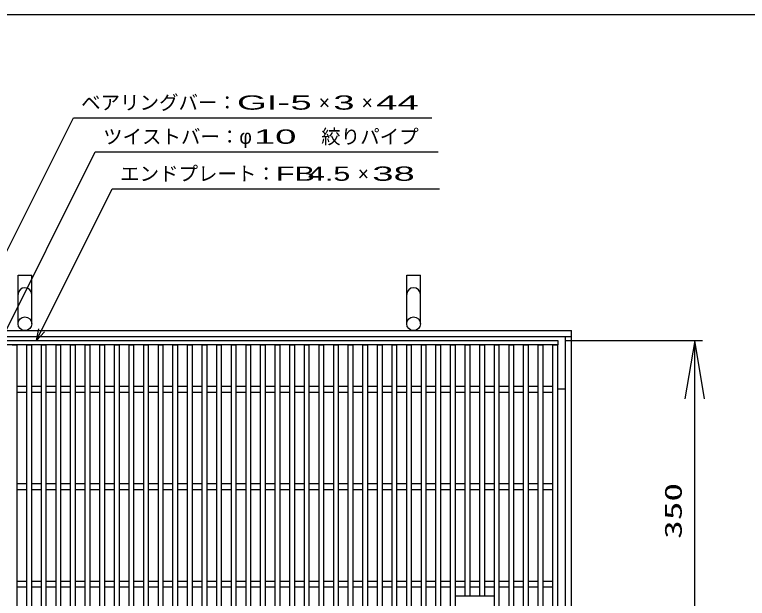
# Model space of a CAD drawing. Units: millimetres, scale not verified. Extents: x -1456 to 1389, y -1026 to 839.
# Drawn here: x -944 to -191, y 240 to 839 of the extents above; entities that cross this region are included whole.
import ezdxf
from ezdxf.enums import TextEntityAlignment as Align

# ---------------------------------------------------------------- set-up
doc = ezdxf.new("R2010")
doc.units = ezdxf.units.MM
doc.header["$LTSCALE"] = 8
for name, color, linetype, lineweight in [('0_2', 150, 'Continuous', 25), ('16', 3, 'Continuous', 25), ('17', 2, 'Continuous', 25), ('19', 6, 'Continuous', 25), ('22', 4, 'Continuous', 25)]:
    doc.layers.add(name, color=color, linetype=linetype, lineweight=lineweight)
doc.styles.add('ベクトル', font='')
doc.styles.add('ＭＳ ゴシック', font='')
doc.styles.get('ベクトル').set_extended_font_data('ベクトル')
doc.styles.get('ＭＳ ゴシック').set_extended_font_data('MS Gothic')

# ---------------------------------------------------------------- blocks, each defined once
blk = doc.blocks.new('open_arrow')
at = {"color": 0, "linetype": 'Continuous', "lineweight": -2}
blk.add_lwpolyline([(7.5, 1.25), (0, 0), (7.5, -1.25)], dxfattribs=at)

msp = doc.modelspace()

# ---------------------------------------------------------------- linework, layer by layer
at = {"layer": '0_2'}
msp.add_line((-1379.2, 838.8), (1388.8, 838.8), dxfattribs=at)
at = {"layer": '16'}
for p, q in [((-1081, 504.514), (-386, 504.514)), ((-386, 504.514), (-386, 500.014)), ((-386, 500.014), (-1081, 500.014)), ((-946, 500.014), (-941, 500.014)), ((-941, -190.986), (-941, 500.014)), ((-931, -190.986), (-931, 500.014)), ((-931, 500.014), (-926, 500.014)), ((-926, -190.986), (-926, 500.014)), ((-916, -190.986), (-916, 500.014)), ((-916, 500.014), (-911, 500.014)), ((-911, -190.986), (-911, 500.014)), ((-901, -190.986), (-901, 500.014)), ((-901, 500.014), (-896, 500.014)), ((-896, -190.986), (-896, 500.014)), ((-886, -190.986), (-886, 500.014)), ((-886, 500.014), (-881, 500.014)), ((-881, -190.986), (-881, 500.014)), ((-871, -190.986), (-871, 500.014)), ((-871, 500.014), (-866, 500.014)), ((-866, -190.986), (-866, 500.014)), ((-856, -190.986), (-856, 500.014)), ((-856, 500.014), (-851, 500.014)), ((-851, -190.986), (-851, 500.014)), ((-841, -190.986), (-841, 500.014)), ((-841, 500.014), (-836, 500.014)), ((-836, -190.986), (-836, 500.014)), ((-826, -190.986), (-826, 500.014)), ((-826, 500.014), (-821, 500.014)), ((-821, -190.986), (-821, 500.014)), ((-811, -190.986), (-811, 500.014)), ((-811, 500.014), (-806, 500.014)), ((-806, -190.986), (-806, 500.014)), ((-796, -190.986), (-796, 500.014)), ((-796, 500.014), (-791, 500.014)), ((-791, -190.986), (-791, 500.014)), ((-781, -190.986), (-781, 500.014)), ((-781, 500.014), (-776, 500.014)), ((-776, -190.986), (-776, 500.014)), ((-766, -190.986), (-766, 500.014)), ((-766, 500.014), (-761, 500.014)), ((-761, -190.986), (-761, 500.014)), ((-751, -190.986), (-751, 500.014)), ((-751, 500.014), (-746, 500.014)), ((-746, -190.986), (-746, 500.014)), ((-736, -190.986), (-736, 500.014)), ((-736, 500.014), (-731, 500.014)), ((-731, -190.986), (-731, 500.014)), ((-721, -190.986), (-721, 500.014)), ((-721, 500.014), (-716, 500.014)), ((-716, -190.986), (-716, 500.014)), ((-706, -190.986), (-706, 500.014)), ((-706, 500.014), (-701, 500.014)), ((-701, -190.986), (-701, 500.014)), ((-691, -190.986), (-691, 500.014)), ((-691, 500.014), (-686, 500.014)), ((-686, -190.986), (-686, 500.014)), ((-676, -190.986), (-676, 500.014)), ((-676, 500.014), (-671, 500.014)), ((-671, -190.986), (-671, 500.014)), ((-661, -190.986), (-661, 500.014)), ((-661, 500.014), (-656, 500.014)), ((-656, -190.986), (-656, 500.014)), ((-646, -190.986), (-646, 500.014)), ((-646, 500.014), (-641, 500.014)), ((-641, -190.986), (-641, 500.014)), ((-631, -190.986), (-631, 500.014)), ((-631, 500.014), (-626, 500.014)), ((-626, -190.986), (-626, 500.014)), ((-616, -190.986), (-616, 500.014)), ((-616, 500.014), (-611, 500.014)), ((-611, -190.986), (-611, 500.014)), ((-601, -190.986), (-601, 500.014)), ((-601, 500.014), (-596, 500.014)), ((-596, -190.986), (-596, 500.014)), ((-586, -190.986), (-586, 500.014)), ((-586, 500.014), (-581, 500.014)), ((-581, -190.986), (-581, 500.014)), ((-571, -190.986), (-571, 500.014)), ((-571, 500.014), (-566, 500.014)), ((-566, -190.986), (-566, 500.014)), ((-556, -190.986), (-556, 500.014)), ((-556, 500.014), (-551, 500.014)), ((-551, -190.986), (-551, 500.014)), ((-541, -190.986), (-541, 500.014)), ((-541, 500.014), (-536, 500.014)), ((-536, -190.986), (-536, 500.014)), ((-526, -190.986), (-526, 500.014)), ((-526, 500.014), (-521, 500.014)), ((-521, -190.986), (-521, 500.014)), ((-511, -190.986), (-511, 500.014)), ((-511, 500.014), (-506, 500.014)), ((-506, -190.986), (-506, 500.014)), ((-496, -190.986), (-496, 500.014)), ((-496, 500.014), (-491, 500.014)), ((-491, -190.986), (-491, 500.014)), ((-481, 500.014), (-476, 500.014)), ((-481, 242.014), (-481, 500.014)), ((-476, 242.014), (-476, 500.014)), ((-466, 500.014), (-461, 500.014)), ((-466, 242.014), (-466, 500.014)), ((-461, 242.014), (-461, 500.014)), ((-451, -190.986), (-451, 500.014)), ((-451, 500.014), (-446, 500.014)), ((-446, -190.986), (-446, 500.014)), ((-436, -190.986), (-436, 500.014)), ((-436, 500.014), (-431, 500.014)), ((-431, -190.986), (-431, 500.014)), ((-421, -190.986), (-421, 500.014)), ((-421, 500.014), (-416, 500.014)), ((-416, -190.986), (-416, 500.014)), ((-406, -190.986), (-406, 500.014)), ((-406, 500.014), (-401, 500.014)), ((-401, -190.986), (-401, 500.014)), ((-391, -190.986), (-391, 500.014)), ((-391, 500.014), (-386, 500.014)), ((-386, -190.986), (-386, 500.014)), ((-941, 457.514), (-931, 457.514)), ((-941, 451.514), (-931, 451.514)), ((-926, 457.514), (-916, 457.514)), ((-926, 451.514), (-916, 451.514)), ((-911, 457.514), (-901, 457.514)), ((-911, 451.514), (-901, 451.514)), ((-896, 457.514), (-886, 457.514)), ((-896, 451.514), (-886, 451.514)), ((-881, 457.514), (-871, 457.514)), ((-881, 451.514), (-871, 451.514)), ((-866, 457.514), (-856, 457.514)), ((-866, 451.514), (-856, 451.514)), ((-851, 457.514), (-841, 457.514)), ((-851, 451.514), (-841, 451.514)), ((-836, 457.514), (-826, 457.514)), ((-836, 451.514), (-826, 451.514)), ((-821, 457.514), (-811, 457.514)), ((-821, 451.514), (-811, 451.514)), ((-806, 457.514), (-796, 457.514)), ((-806, 451.514), (-796, 451.514)), ((-791, 457.514), (-781, 457.514)), ((-791, 451.514), (-781, 451.514)), ((-776, 457.514), (-766, 457.514)), ((-776, 451.514), (-766, 451.514)), ((-761, 457.514), (-751, 457.514)), ((-761, 451.514), (-751, 451.514)), ((-746, 457.514), (-736, 457.514)), ((-746, 451.514), (-736, 451.514)), ((-731, 457.514), (-721, 457.514)), ((-731, 451.514), (-721, 451.514)), ((-716, 457.514), (-706, 457.514)), ((-716, 451.514), (-706, 451.514)), ((-701, 457.514), (-691, 457.514)), ((-701, 451.514), (-691, 451.514)), ((-686, 457.514), (-676, 457.514)), ((-686, 451.514), (-676, 451.514)), ((-671, 457.514), (-661, 457.514)), ((-671, 451.514), (-661, 451.514)), ((-656, 457.514), (-646, 457.514)), ((-656, 451.514), (-646, 451.514)), ((-641, 457.514), (-631, 457.514)), ((-641, 451.514), (-631, 451.514)), ((-626, 457.514), (-616, 457.514)), ((-626, 451.514), (-616, 451.514)), ((-611, 457.514), (-601, 457.514)), ((-611, 451.514), (-601, 451.514)), ((-596, 457.514), (-586, 457.514)), ((-596, 451.514), (-586, 451.514)), ((-581, 457.514), (-571, 457.514)), ((-581, 451.514), (-571, 451.514)), ((-566, 457.514), (-556, 457.514)), ((-566, 451.514), (-556, 451.514)), ((-551, 457.514), (-541, 457.514)), ((-551, 451.514), (-541, 451.514)), ((-536, 457.514), (-526, 457.514)), ((-536, 451.514), (-526, 451.514)), ((-521, 457.514), (-511, 457.514)), ((-521, 451.514), (-511, 451.514)), ((-506, 457.514), (-496, 457.514)), ((-506, 451.514), (-496, 451.514)), ((-491, 457.514), (-481, 457.514)), ((-491, 451.514), (-481, 451.514)), ((-476, 457.514), (-466, 457.514)), ((-476, 451.514), (-466, 451.514)), ((-461, 457.514), (-451, 457.514)), ((-461, 451.514), (-451, 451.514)), ((-446, 457.514), (-436, 457.514)), ((-446, 451.514), (-436, 451.514)), ((-431, 457.514), (-421, 457.514)), ((-431, 451.514), (-421, 451.514)), ((-416, 457.514), (-406, 457.514)), ((-416, 451.514), (-406, 451.514)), ((-401, 457.514), (-391, 457.514)), ((-401, 451.514), (-391, 451.514)), ((-941, 357.514), (-931, 357.514)), ((-926, 357.514), (-916, 357.514)), ((-911, 357.514), (-901, 357.514)), ((-896, 357.514), (-886, 357.514)), ((-881, 357.514), (-871, 357.514)), ((-866, 357.514), (-856, 357.514)), ((-851, 357.514), (-841, 357.514)), ((-836, 357.514), (-826, 357.514)), ((-821, 357.514), (-811, 357.514)), ((-806, 357.514), (-796, 357.514)), ((-791, 357.514), (-781, 357.514)), ((-776, 357.514), (-766, 357.514)), ((-761, 357.514), (-751, 357.514)), ((-746, 357.514), (-736, 357.514)), ((-731, 357.514), (-721, 357.514)), ((-716, 357.514), (-706, 357.514)), ((-701, 357.514), (-691, 357.514)), ((-686, 357.514), (-676, 357.514)), ((-671, 357.514), (-661, 357.514)), ((-656, 357.514), (-646, 357.514)), ((-641, 357.514), (-631, 357.514)), ((-626, 357.514), (-616, 357.514)), ((-611, 357.514), (-601, 357.514)), ((-596, 357.514), (-586, 357.514)), ((-581, 357.514), (-571, 357.514)), ((-566, 357.514), (-556, 357.514)), ((-551, 357.514), (-541, 357.514)), ((-536, 357.514), (-526, 357.514)), ((-521, 357.514), (-511, 357.514)), ((-506, 357.514), (-496, 357.514)), ((-491, 357.514), (-481, 357.514)), ((-476, 357.514), (-466, 357.514)), ((-461, 357.514), (-451, 357.514)), ((-446, 357.514), (-436, 357.514)), ((-431, 357.514), (-421, 357.514)), ((-416, 357.514), (-406, 357.514)), ((-401, 357.514), (-391, 357.514)), ((-941, 351.514), (-931, 351.514)), ((-926, 351.514), (-916, 351.514)), ((-911, 351.514), (-901, 351.514)), ((-896, 351.514), (-886, 351.514)), ((-881, 351.514), (-871, 351.514)), ((-866, 351.514), (-856, 351.514)), ((-851, 351.514), (-841, 351.514)), ((-836, 351.514), (-826, 351.514)), ((-821, 351.514), (-811, 351.514)), ((-806, 351.514), (-796, 351.514)), ((-791, 351.514), (-781, 351.514)), ((-776, 351.514), (-766, 351.514)), ((-761, 351.514), (-751, 351.514)), ((-746, 351.514), (-736, 351.514)), ((-731, 351.514), (-721, 351.514)), ((-716, 351.514), (-706, 351.514)), ((-701, 351.514), (-691, 351.514)), ((-686, 351.514), (-676, 351.514)), ((-671, 351.514), (-661, 351.514)), ((-656, 351.514), (-646, 351.514)), ((-641, 351.514), (-631, 351.514)), ((-626, 351.514), (-616, 351.514)), ((-611, 351.514), (-601, 351.514)), ((-596, 351.514), (-586, 351.514)), ((-581, 351.514), (-571, 351.514)), ((-566, 351.514), (-556, 351.514)), ((-551, 351.514), (-541, 351.514)), ((-536, 351.514), (-526, 351.514)), ((-521, 351.514), (-511, 351.514)), ((-506, 351.514), (-496, 351.514)), ((-491, 351.514), (-481, 351.514)), ((-476, 351.514), (-466, 351.514)), ((-461, 351.514), (-451, 351.514)), ((-446, 351.514), (-436, 351.514)), ((-431, 351.514), (-421, 351.514)), ((-416, 351.514), (-406, 351.514)), ((-401, 351.514), (-391, 351.514)), ((-941, 257.514), (-931, 257.514)), ((-926, 257.514), (-916, 257.514)), ((-911, 257.514), (-901, 257.514)), ((-896, 257.514), (-886, 257.514)), ((-881, 257.514), (-871, 257.514)), ((-866, 257.514), (-856, 257.514)), ((-851, 257.514), (-841, 257.514)), ((-836, 257.514), (-826, 257.514)), ((-821, 257.514), (-811, 257.514)), ((-806, 257.514), (-796, 257.514)), ((-791, 257.514), (-781, 257.514)), ((-776, 257.514), (-766, 257.514)), ((-761, 257.514), (-751, 257.514)), ((-746, 257.514), (-736, 257.514)), ((-731, 257.514), (-721, 257.514)), ((-716, 257.514), (-706, 257.514)), ((-701, 257.514), (-691, 257.514)), ((-686, 257.514), (-676, 257.514)), ((-671, 257.514), (-661, 257.514)), ((-656, 257.514), (-646, 257.514)), ((-641, 257.514), (-631, 257.514)), ((-626, 257.514), (-616, 257.514)), ((-611, 257.514), (-601, 257.514)), ((-596, 257.514), (-586, 257.514)), ((-581, 257.514), (-571, 257.514)), ((-566, 257.514), (-556, 257.514)), ((-551, 257.514), (-541, 257.514)), ((-536, 257.514), (-526, 257.514)), ((-521, 257.514), (-511, 257.514)), ((-506, 257.514), (-496, 257.514)), ((-491, 257.514), (-481, 257.514)), ((-476, 257.514), (-466, 257.514)), ((-461, 257.514), (-451, 257.514)), ((-446, 257.514), (-436, 257.514)), ((-431, 257.514), (-421, 257.514)), ((-416, 257.514), (-406, 257.514)), ((-401, 257.514), (-391, 257.514)), ((-941, 251.514), (-931, 251.514)), ((-926, 251.514), (-916, 251.514)), ((-911, 251.514), (-901, 251.514)), ((-896, 251.514), (-886, 251.514)), ((-881, 251.514), (-871, 251.514)), ((-866, 251.514), (-856, 251.514)), ((-851, 251.514), (-841, 251.514)), ((-836, 251.514), (-826, 251.514)), ((-821, 251.514), (-811, 251.514)), ((-806, 251.514), (-796, 251.514)), ((-791, 251.514), (-781, 251.514)), ((-776, 251.514), (-766, 251.514)), ((-761, 251.514), (-751, 251.514)), ((-746, 251.514), (-736, 251.514)), ((-731, 251.514), (-721, 251.514)), ((-716, 251.514), (-706, 251.514)), ((-701, 251.514), (-691, 251.514)), ((-686, 251.514), (-676, 251.514)), ((-671, 251.514), (-661, 251.514)), ((-656, 251.514), (-646, 251.514)), ((-641, 251.514), (-631, 251.514)), ((-626, 251.514), (-616, 251.514)), ((-611, 251.514), (-601, 251.514)), ((-596, 251.514), (-586, 251.514)), ((-581, 251.514), (-571, 251.514)), ((-566, 251.514), (-556, 251.514)), ((-551, 251.514), (-541, 251.514)), ((-536, 251.514), (-526, 251.514)), ((-521, 251.514), (-511, 251.514)), ((-506, 251.514), (-496, 251.514)), ((-491, 251.514), (-481, 251.514)), ((-476, 251.514), (-466, 251.514)), ((-461, 251.514), (-451, 251.514)), ((-446, 251.514), (-436, 251.514)), ((-431, 251.514), (-421, 251.514)), ((-416, 251.514), (-406, 251.514)), ((-401, 251.514), (-391, 251.514))]:
    msp.add_line(p, q, dxfattribs=at)
at = {"layer": '17', "color": 3}
msp.add_line((-451, 242.014), (-491, 242.014), dxfattribs=at)
at = {"layer": '19'}
for p, q in [((-940, 521.514), (-940, 571.514)), ((-940, 571.514), (-926, 571.514)), ((-926, 521.514), (-926, 571.514)), ((-541, 521.514), (-541, 571.514)), ((-541, 571.514), (-527, 571.514)), ((-527, 521.514), (-527, 571.514)), ((-1095, 514.514), (-372, 514.514)), ((-372, -205.486), (-372, 514.514)), ((-1095, 508.514), (-372, 508.514)), ((-378, -199.486), (-378, 508.514)), ((-378, 454.514), (-386, 454.514))]:
    msp.add_line(p, q, dxfattribs=at)
for centre in [(-933, 521.514), (-534, 521.514)]:
    msp.add_circle(centre, 7, dxfattribs=at)
for centre in [(-933, 551.514), (-534, 551.514)]:
    msp.add_arc(centre, 7, 0, 180, dxfattribs=at)
at = {"layer": '22'}
for p, q in [((-1046, 407.514), (-883.25, 733.014)), ((-883.25, 733.014), (-515.25, 733.014)), ((-981, 457.514), (-860.75, 698.014)), ((-860.75, 698.014), (-508.75, 698.014)), ((-921, 504.514), (-843.25, 660.014)), ((-843.25, 660.014), (-507.25, 660.014)), ((-921, 504.514), (-918.6, 516.194)), ((-921, 504.514), (-913, 513.314)), ((-378, 504.514), (-237.389, 504.514)), ((-245.389, 154.514), (-245.389, 504.514))]:
    msp.add_line(p, q, dxfattribs=at)

# ---------------------------------------------------------------- block references
at = {"layer": '22', "xscale": 8, "yscale": 8, "rotation": 270}
msp.add_blockref('open_arrow', (-245.389, 504.514), dxfattribs=at)

# ---------------------------------------------------------------- texts
at = {"layer": '22', "color": 2, "style": 'ベクトル'}
for s, p in [('ベアリングバー：', (-875.25, 748.614)), ('×', (-631.25, 748.614)), ('×', (-587.25, 748.614)), ('ツイストバー：', (-852.75, 713.614)), ('絞りパイプ', (-628.75, 713.614)), ('φ', (-712.75, 713.614)), ('エンドプレート：', (-835.25, 675.614)), ('×', (-591.25, 675.614))]:
    msp.add_text(s, height=14.66, dxfattribs=at).set_placement(p, align=Align.MIDDLE_LEFT)
for s, width, p in [('GI-', 2, (-715.25, 748.614)), (' 5 ', 2, (-671.25, 748.614)), (' 3 ', 2, (-627.25, 748.614)), (' 44 ', 2, (-583.25, 748.614)), (' 10 ', 2, (-708.75, 713.614)), ('FB', 1.6, (-675.25, 675.614)), (' 4.5 ', 1.6, (-651.25, 675.614)), (' 38 ', 2, (-587.25, 675.614))]:
    msp.add_text(s, height=14.66, dxfattribs=dict(at, width=width)).set_placement(p, align=Align.MIDDLE_LEFT)
at = {"layer": '22', "style": 'ＭＳ ゴシック', "width": 1.6}
msp.add_text('350', height=17.6, rotation=90, dxfattribs=at).set_placement((-253.389, 329.514), align=Align.BOTTOM_CENTER)

doc.saveas('drawing.dxf')
